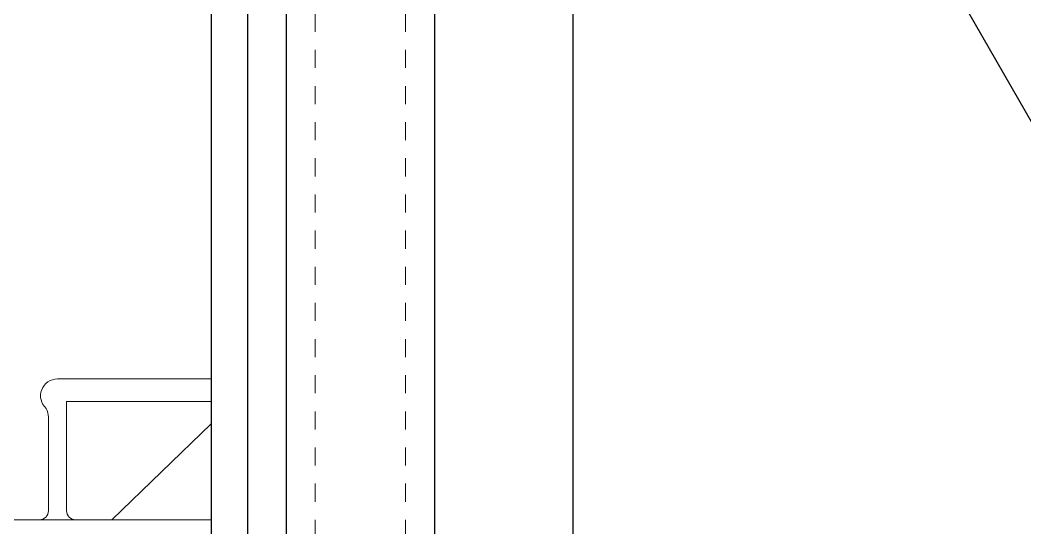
# Model space of a CAD drawing. Header units: inches. Extents: x -81.3 to -8.2, y 163 to 241.3.
# Drawn here: x -47.09 to -41.54, y 202.73 to 205.54 of the extents above; entities that cross this region are included whole.
import ezdxf

# ---------------------------------------------------------------- set-up
doc = ezdxf.new("R2010")
doc.units = ezdxf.units.IN
doc.header["$MEASUREMENT"] = 0
doc.linetypes.add('DASHED2', pattern=[0.375, 0.25, -0.125])
for name, color, linetype, lineweight in [('A2 Hatch', 8, 'Continuous', 9), ('DETAILS', 7, 'Continuous', 13), ('DIM', 3, 'Continuous', 13)]:
    doc.layers.add(name, color=color, linetype=linetype, lineweight=lineweight)
doc.styles.add('ARCTEXT', font='arctext.shx', dxfattribs={"width": 0.85})
doc.dimstyles.new('ARCTEXT1-4', dxfattribs={"dimtxt": 4, "dimasz": 2, "dimexe": 2, "dimexo": 2, "dimgap": 2, "dimtad": 1, "dimdec": 4, "dimzin": 3, "dimdsep": 46, "dimlunit": 4, "dimtxsty": 'ARCTEXT', "dimblk": 'ARCHTICK', "dimcen": 2, "dimaunit": 1, "dimadec": 0, "dimazin": 0, "dimtfac": 1, "dimtdec": 4, "dimtmove": 2, "dimatfit": 3, "dimldrblk": 'arrow', "dimfxl": 1, "dimtolj": 1, "dimtzin": 0, "dimarcsym": 0})

# ---------------------------------------------------------------- blocks, each defined once
blk = doc.blocks.new('_ArchTick')
at = {"color": 0, "linetype": 'ByBlock', "const_width": 0.15}
blk.add_lwpolyline([(-0.5, -0.5), (0.5, 0.5)], dxfattribs=at)
blk = doc.blocks.new('arrow')
at = {"layer": 'DIM'}
blk.add_hatch(color=253, dxfattribs=at).paths.add_polyline_path([(-2, 0.5), (-2, -0.5), (0, 0)])
at = {"layer": 'DIM', "lineweight": 9}
for points in [[(-2, 0.983), (-2, 0.5), (-2.469, 0.617)], [(0.374, 0.094), (0, 0)], [(0.374, -0.094), (0, 0)], [(-2, -0.983), (-2, -0.5), (-2.469, -0.617)]]:
    blk.add_lwpolyline(points, dxfattribs=at)
at = {"layer": 'DIM', "lineweight": 15}
blk.add_lwpolyline([(0, 0), (-2, -0.5), (-2, 0.5), (0, 0)], dxfattribs=at)

msp = doc.modelspace()

# ---------------------------------------------------------------- linework, layer by layer
at = {"color": 1}
for p, q in [((-46.0363, 206.2715), (-46.0363, 193.7715)), ((-45.8363, 206.0215), (-45.8363, 193.7715)), ((-45.6213, 205.7715), (-45.6213, 193.7715)), ((-44.8013, 205.7715), (-44.8013, 193.7715)), ((-44.0363, 205.7715), (-44.0363, 193.7715))]:
    msp.add_line(p, q, dxfattribs=at)
at = {"layer": 'A2 Hatch', "linetype": 'DASHED2', "ltscale": 0.15}
for p, q in [((-45.4613, 205.7715), (-45.4613, 193.7715)), ((-44.9613, 205.7715), (-44.9613, 193.7715))]:
    msp.add_line(p, q, dxfattribs=at)
at = {"layer": 'DETAILS', "color": 6, "lineweight": 20}
for p, q in [((-46.8863, 203.5508), (-46.0363, 203.5508)), ((-46.8363, 202.8215), (-46.8363, 203.4258)), ((-46.8363, 203.4258), (-46.0363, 203.4258)), ((-46.9363, 202.8215), (-46.9363, 203.3394)), ((-46.5863, 202.7715), (-46.0363, 203.3018)), ((-50.0363, 202.7715), (-46.0363, 202.7715)), ((-46.9863, 202.7715), (-47.5363, 202.7715)), ((-46.9863, 202.7715), (-46.7863, 202.7715)), ((-46.7863, 202.7715), (-46.5863, 202.7715))]:
    msp.add_line(p, q, dxfattribs=at)
for centre, radius, start, end in [((-46.8863, 203.4573), 0.0936, 90, 228.272), ((-47.0486, 203.3363), 0.1123, 1.5997, 27.0975), ((-46.9863, 202.8215), 0.05, 270, 0), ((-46.7863, 202.8215), 0.05, 180, 270)]:
    msp.add_arc(centre, radius, start, end, dxfattribs=at)

# ---------------------------------------------------------------- leaders
at = {"layer": 'DIM'}
msp.add_leader([(-44.0363, 209.3973), (-31.7176, 187.8876), (-30.7176, 187.8876)], dimstyle='ARCTEXT1-4', override={"dimasz": 0.5, "dimtad": 0}, dxfattribs=at)

doc.saveas('drawing.dxf')
